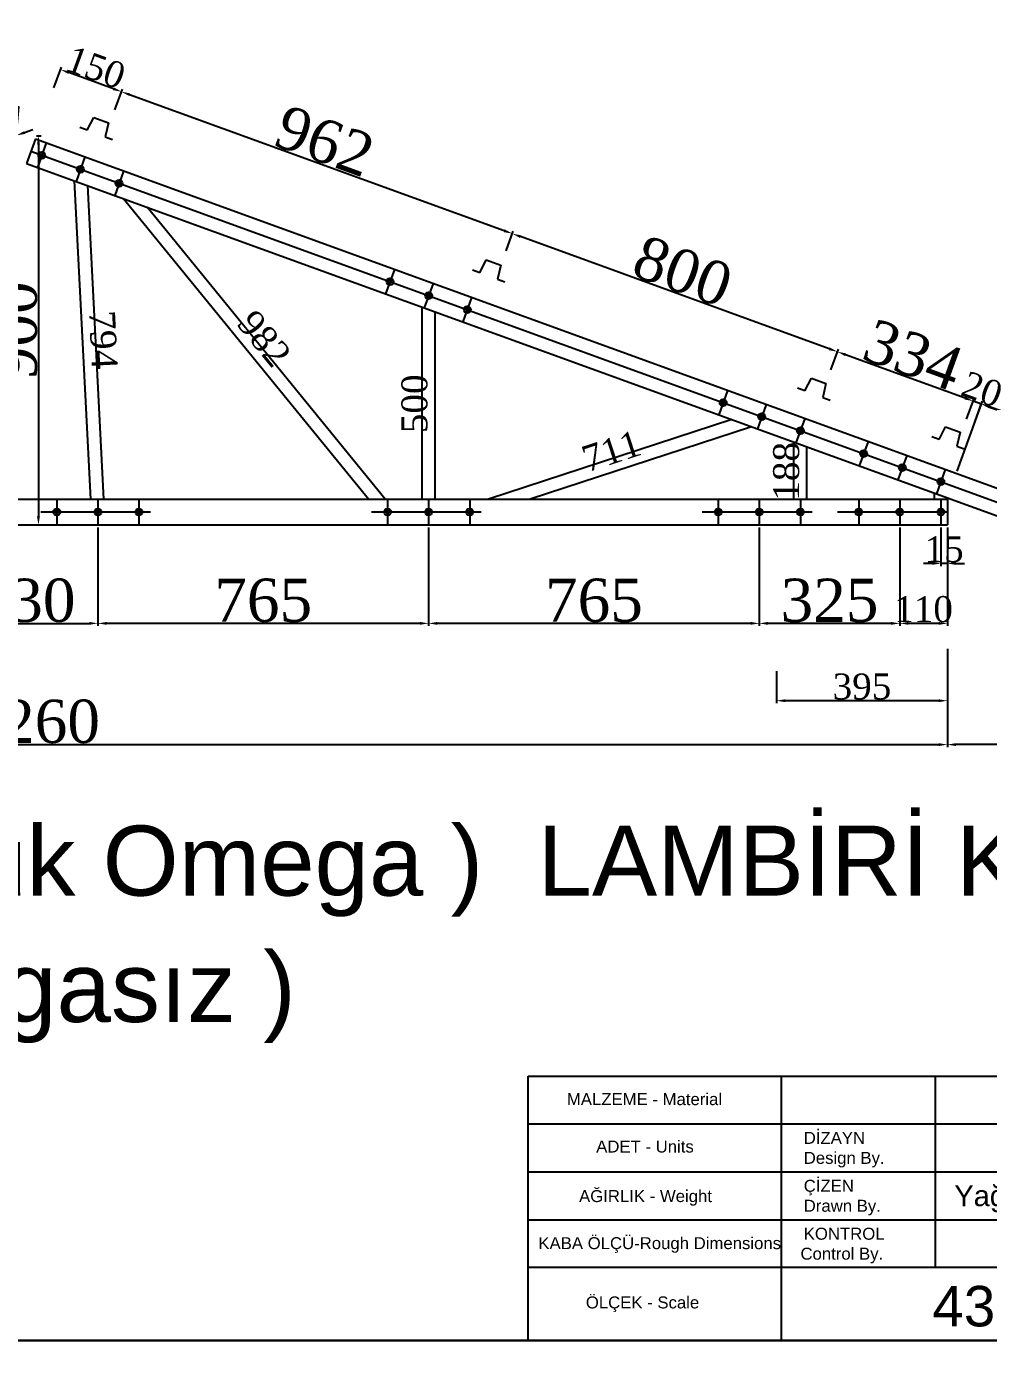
# Model space of a CAD drawing. Header units: millimetres. Extents: x 207124 to 218642, y -214832 to -203379.
# Drawn here: x 213684 to 215909, y -209141 to -206067 of the extents above; entities that cross this region are included whole.
import ezdxf
from ezdxf.enums import TextEntityAlignment as Align

# ---------------------------------------------------------------- set-up
doc = ezdxf.new("R2010")
doc.units = ezdxf.units.MM
doc.header["$MEASUREMENT"] = 0
for name, color, linetype in [('1', 250, 'Continuous'), ('Block1', 255, 'Continuous'), ('ÖLÇÜLENDİRME', 121, 'Continuous')]:
    doc.layers.add(name, color=color, linetype=linetype)
doc.styles.add('133', font='times.ttf')
doc.styles.get("Standard").update_dxf_attribs({"font": 'arial.ttf'})
doc.dimstyles.new('MAKAS', dxfattribs={"dimscale": 20, "dimtxt": 1.3, "dimasz": 1, "dimexe": 0.3, "dimexo": 0.3, "dimgap": 0.1, "dimtad": 1, "dimrnd": 1, "dimzin": 12, "dimdsep": 46, "dimlunit": 6, "dimtxsty": '133', "dimcen": 0.8, "dimdle": 0.0005, "dimclrd": 4, "dimclre": 6, "dimclrt": 2, "dimazin": 3, "dimtfac": 1, "dimtmove": 0, "dimatfit": 2, "dimldrblk": 'DOTSMALL', "dimfxl": 0, "dimtolj": 1, "dimtzin": 0, "dimarcsym": 0})
doc.dimstyles.new('makas 1', dxfattribs={"dimscale": 20, "dimtxt": 3, "dimasz": 1.2, "dimexe": 0.3, "dimexo": 0.3, "dimgap": 0.1, "dimtad": 1, "dimrnd": 1, "dimzin": 12, "dimdsep": 46, "dimlunit": 6, "dimtxsty": '133', "dimblk": 'NONE', "dimcen": 0.8, "dimdle": 0.0005, "dimse1": 1, "dimse2": 1, "dimsd1": 1, "dimsd2": 1, "dimclrd": 105, "dimclre": 42, "dimclrt": 2, "dimazin": 3, "dimtfac": 1, "dimtmove": 0, "dimatfit": 2, "dimldrblk": 'NONE', "dimfxl": 0, "dimtolj": 1, "dimtzin": 0, "dimarcsym": 0})

# ---------------------------------------------------------------- blocks, each defined once
blk = doc.blocks.new('*D7659')
at = {"layer": 'Defpoints', "color": 0}
for p in [(213701, -206320), (213701, -207220), (213711.3, -207220)]:
    blk.add_point(p, dxfattribs=at)
at = {"layer": 'ÖLÇÜLENDİRME', "color": 6, "lineweight": -2, "ltscale": 0.5}
for p, q in [((213707, -206320), (213717.3, -206320)), ((213707, -207220), (213717.3, -207220))]:
    blk.add_line(p, q, dxfattribs=at)
at = {"layer": 'ÖLÇÜLENDİRME', "color": 4, "lineweight": -2, "ltscale": 0.5}
blk.add_line((213711.3, -206340), (213711.3, -207200), dxfattribs=at)
at = {"layer": 'ÖLÇÜLENDİRME', "color": 4}
for points in [[(213714.7, -206340), (213708, -206340), (213711.3, -206320)], [(213708, -207200), (213714.7, -207200), (213711.3, -207220)]]:
    blk.add_solid(points, dxfattribs=at)
at = {"layer": 'ÖLÇÜLENDİRME', "color": 2, "insert": (213658.4, -206770), "char_height": 100, "attachment_point": 5, "rotation": 90, "style": '133'}
blk.add_mtext('\\A1;900', dxfattribs=at)
blk = doc.blocks.new('_DotSmall')
at = {"color": 0, "linetype": 'ByBlock', "const_width": 0.5}
blk.add_lwpolyline([(-0.0625, 0, 1), (0.0625, 0, 1)], format="xyb", close=True, dxfattribs=at)
blk = doc.blocks.new('*D7666')
at = {"layer": 'Defpoints', "color": 0}
for p in [(213660.4, -206319.3), (213663.4, -206327.4), (213638.2, -206336.6)]:
    blk.add_point(p, dxfattribs=at)
at = {"layer": 'ÖLÇÜLENDİRME', "color": 6, "lineweight": -2, "ltscale": 0.5}
for p, q in [((213636.1, -206330.9), (213633.2, -206322.8)), ((213661.4, -206321.8), (213658.4, -206313.6))]:
    blk.add_line(p, q, dxfattribs=at)
at = {"layer": 'ÖLÇÜLENDİRME', "color": 4, "lineweight": -2, "ltscale": 0.5}
for p, q in [((213635.2, -206328.4), (213660.4, -206319.3)), ((213679.2, -206312.4), (213698, -206305.6)), ((213616.4, -206335.2), (213597.6, -206342.1))]:
    blk.add_line(p, q, dxfattribs=at)
at = {"layer": 'ÖLÇÜLENDİRME', "color": 4}
for points in [[(213617.6, -206338.4), (213615.3, -206332.1), (213635.2, -206328.4)], [(213678.1, -206309.3), (213680.4, -206315.6), (213660.4, -206319.3)]]:
    blk.add_solid(points, dxfattribs=at)
at = {"layer": 'ÖLÇÜLENDİRME', "color": 2, "insert": (213636.7, -206293.3), "char_height": 60, "attachment_point": 5, "rotation": 19.959, "style": '133'}
blk.add_mtext('\\A1;27', dxfattribs=at)
blk = doc.blocks.new('*D7673')
at = {"layer": 'Defpoints', "color": 0}
for p in [(215798.8, -207220), (215813.8, -207220), (215798.8, -207309)]:
    blk.add_point(p, dxfattribs=at)
at = {"layer": 'ÖLÇÜLENDİRME', "color": 6, "lineweight": -2, "ltscale": 0.5}
for p, q in [((215798.8, -207226), (215798.8, -207315)), ((215813.8, -207226), (215813.8, -207315))]:
    blk.add_line(p, q, dxfattribs=at)
at = {"layer": 'ÖLÇÜLENDİRME', "color": 4, "lineweight": -2, "ltscale": 0.5}
for p, q in [((215778.8, -207309), (215758.8, -207309)), ((215813.8, -207309), (215798.8, -207309)), ((215833.8, -207309), (215853.8, -207309))]:
    blk.add_line(p, q, dxfattribs=at)
at = {"layer": 'ÖLÇÜLENDİRME', "color": 4}
for points in [[(215778.8, -207312.3), (215778.8, -207305.6), (215798.8, -207309)], [(215833.8, -207305.6), (215833.8, -207312.3), (215813.8, -207309)]]:
    blk.add_solid(points, dxfattribs=at)
at = {"layer": 'ÖLÇÜLENDİRME', "color": 2, "insert": (215806.3, -207276.5), "char_height": 60, "attachment_point": 5, "style": '133'}
blk.add_mtext('\\A1;15', dxfattribs=at)
blk = doc.blocks.new('*D7674')
at = {"layer": 'Defpoints', "color": 0}
for p in [(215703.8, -207220), (215813.8, -207220), (215703.8, -207447.6)]:
    blk.add_point(p, dxfattribs=at)
at = {"layer": 'ÖLÇÜLENDİRME', "color": 6, "lineweight": -2, "ltscale": 0.5}
for p, q in [((215703.8, -207226), (215703.8, -207453.6)), ((215813.8, -207226), (215813.8, -207453.6))]:
    blk.add_line(p, q, dxfattribs=at)
at = {"layer": 'ÖLÇÜLENDİRME', "color": 4, "lineweight": -2, "ltscale": 0.5}
blk.add_line((215793.8, -207447.6), (215723.8, -207447.6), dxfattribs=at)
at = {"layer": 'ÖLÇÜLENDİRME', "color": 4}
for points in [[(215723.8, -207444.3), (215723.8, -207450.9), (215703.8, -207447.6)], [(215793.8, -207450.9), (215793.8, -207444.3), (215813.8, -207447.6)]]:
    blk.add_solid(points, dxfattribs=at)
at = {"layer": 'ÖLÇÜLENDİRME', "color": 2, "insert": (215758.8, -207415.1), "char_height": 60, "attachment_point": 5, "style": '133'}
blk.add_mtext('\\A1;110', dxfattribs=at)
blk = doc.blocks.new('*D7675')
at = {"layer": 'Defpoints', "color": 0}
for p in [(215378.8, -207220), (215703.8, -207220), (215378.8, -207447.6)]:
    blk.add_point(p, dxfattribs=at)
at = {"layer": 'ÖLÇÜLENDİRME', "color": 6, "lineweight": -2, "ltscale": 0.5}
for p, q in [((215378.8, -207226), (215378.8, -207453.6)), ((215703.8, -207226), (215703.8, -207453.6))]:
    blk.add_line(p, q, dxfattribs=at)
at = {"layer": 'ÖLÇÜLENDİRME', "color": 4, "lineweight": -2, "ltscale": 0.5}
blk.add_line((215683.8, -207447.6), (215398.8, -207447.6), dxfattribs=at)
at = {"layer": 'ÖLÇÜLENDİRME', "color": 4}
for points in [[(215398.8, -207444.3), (215398.8, -207450.9), (215378.8, -207447.6)], [(215683.8, -207450.9), (215683.8, -207444.3), (215703.8, -207447.6)]]:
    blk.add_solid(points, dxfattribs=at)
at = {"layer": 'ÖLÇÜLENDİRME', "color": 2, "insert": (215541.3, -207394.8), "char_height": 100, "attachment_point": 5, "style": '133'}
blk.add_mtext('\\A1;325', dxfattribs=at)
blk = doc.blocks.new('*D7676')
at = {"layer": 'Defpoints', "color": 0}
for p in [(214613.8, -207220), (215378.8, -207220), (214613.8, -207447.6)]:
    blk.add_point(p, dxfattribs=at)
at = {"layer": 'ÖLÇÜLENDİRME', "color": 6, "lineweight": -2, "ltscale": 0.5}
for p, q in [((214613.8, -207226), (214613.8, -207453.6)), ((215378.8, -207226), (215378.8, -207453.6))]:
    blk.add_line(p, q, dxfattribs=at)
at = {"layer": 'ÖLÇÜLENDİRME', "color": 4, "lineweight": -2, "ltscale": 0.5}
blk.add_line((215358.8, -207447.6), (214633.8, -207447.6), dxfattribs=at)
at = {"layer": 'ÖLÇÜLENDİRME', "color": 4}
for points in [[(214633.8, -207444.3), (214633.8, -207450.9), (214613.8, -207447.6)], [(215358.8, -207450.9), (215358.8, -207444.3), (215378.8, -207447.6)]]:
    blk.add_solid(points, dxfattribs=at)
at = {"layer": 'ÖLÇÜLENDİRME', "color": 2, "insert": (214996.3, -207394.7), "char_height": 100, "attachment_point": 5, "style": '133'}
blk.add_mtext('\\A1;765', dxfattribs=at)
blk = doc.blocks.new('*D7677')
at = {"layer": 'Defpoints', "color": 0}
for p in [(213848.8, -207220), (214613.8, -207220), (213848.8, -207447.6)]:
    blk.add_point(p, dxfattribs=at)
at = {"layer": 'ÖLÇÜLENDİRME', "color": 6, "lineweight": -2, "ltscale": 0.5}
for p, q in [((213848.8, -207226), (213848.8, -207453.6)), ((214613.8, -207226), (214613.8, -207453.6))]:
    blk.add_line(p, q, dxfattribs=at)
at = {"layer": 'ÖLÇÜLENDİRME', "color": 4, "lineweight": -2, "ltscale": 0.5}
blk.add_line((214593.8, -207447.6), (213868.8, -207447.6), dxfattribs=at)
at = {"layer": 'ÖLÇÜLENDİRME', "color": 4}
for points in [[(213868.8, -207444.3), (213868.8, -207450.9), (213848.8, -207447.6)], [(214593.8, -207450.9), (214593.8, -207444.3), (214613.8, -207447.6)]]:
    blk.add_solid(points, dxfattribs=at)
at = {"layer": 'ÖLÇÜLENDİRME', "color": 2, "insert": (214231.3, -207394.7), "char_height": 100, "attachment_point": 5, "style": '133'}
blk.add_mtext('\\A1;765', dxfattribs=at)
blk = doc.blocks.new('*D7678')
at = {"layer": 'Defpoints', "color": 0}
for p in [(215418.8, -207552), (215813.8, -207552), (215418.8, -207626.4)]:
    blk.add_point(p, dxfattribs=at)
at = {"layer": 'ÖLÇÜLENDİRME', "color": 6, "lineweight": -2, "ltscale": 0.5}
for p, q in [((215418.8, -207558), (215418.8, -207632.4)), ((215813.8, -207558), (215813.8, -207632.4))]:
    blk.add_line(p, q, dxfattribs=at)
at = {"layer": 'ÖLÇÜLENDİRME', "color": 4, "lineweight": -2, "ltscale": 0.5}
blk.add_line((215793.8, -207626.4), (215438.8, -207626.4), dxfattribs=at)
at = {"layer": 'ÖLÇÜLENDİRME', "color": 4}
for points in [[(215438.8, -207623.1), (215438.8, -207629.8), (215418.8, -207626.4)], [(215793.8, -207629.8), (215793.8, -207623.1), (215813.8, -207626.4)]]:
    blk.add_solid(points, dxfattribs=at)
at = {"layer": 'ÖLÇÜLENDİRME', "color": 2, "insert": (215616.3, -207593.9), "char_height": 60, "attachment_point": 5, "style": '133'}
blk.add_mtext('\\A1;395', dxfattribs=at)
blk = doc.blocks.new('*D7679')
at = {"layer": 'Defpoints', "color": 0}
for p in [(215473.8, -207002), (215473.8, -207002), (215473.8, -207190)]:
    blk.add_point(p, dxfattribs=at)
at = {"layer": 'Block1', "color": 2, "insert": (215441.4, -207096), "char_height": 60, "attachment_point": 5, "rotation": 90, "style": '133'}
blk.add_mtext('\\A1;188', dxfattribs=at)
blk = doc.blocks.new('_None')
blk = doc.blocks.new('*D7680')
at = {"layer": 'Defpoints', "color": 0}
for p in [(215384.5, -206969.5), (215384.5, -206969.5), (214708.8, -207190)]:
    blk.add_point(p, dxfattribs=at)
at = {"layer": 'Block1', "color": 2, "insert": (215036.6, -207048.8), "char_height": 60, "attachment_point": 5, "rotation": 18.0694, "style": '133'}
blk.add_mtext('\\A1;711', dxfattribs=at)
blk = doc.blocks.new('*D7681')
at = {"layer": 'Defpoints', "color": 0}
for p in [(214613.8, -206689.6), (214613.8, -206689.6), (214613.8, -207190)]:
    blk.add_point(p, dxfattribs=at)
at = {"layer": 'Block1', "color": 2, "insert": (214581.4, -206939.8), "char_height": 60, "attachment_point": 5, "rotation": 90, "style": '133'}
blk.add_mtext('\\A1;500', dxfattribs=at)
blk = doc.blocks.new('*D7682')
at = {"layer": 'Defpoints', "color": 0}
for p in [(213897.9, -206429.6), (213897.9, -206429.6), (214518.8, -207190)]:
    blk.add_point(p, dxfattribs=at)
at = {"layer": 'Block1', "color": 2, "insert": (214233.6, -206789.2), "char_height": 60, "attachment_point": 5, "rotation": 309.238, "style": '133'}
blk.add_mtext('\\A1;982', dxfattribs=at)
blk = doc.blocks.new('*D7683')
at = {"layer": 'Defpoints', "color": 0}
for p in [(213808.6, -206397.2), (213808.6, -206397.2), (213848.8, -207190)]:
    blk.add_point(p, dxfattribs=at)
at = {"layer": 'Block1', "color": 2, "insert": (213861.2, -206791.9), "char_height": 60, "attachment_point": 5, "rotation": 272.9077, "style": '133'}
blk.add_mtext('\\A1;794', dxfattribs=at)
blk = doc.blocks.new('*D7684')
at = {"layer": 'Defpoints', "color": 0}
for p in [(213518.8, -207220), (213848.8, -207220), (213848.8, -207447.6)]:
    blk.add_point(p, dxfattribs=at)
at = {"layer": 'ÖLÇÜLENDİRME', "color": 6, "lineweight": -2, "ltscale": 0.5}
for p, q in [((213518.8, -207226), (213518.8, -207453.6)), ((213848.8, -207226), (213848.8, -207453.6))]:
    blk.add_line(p, q, dxfattribs=at)
at = {"layer": 'ÖLÇÜLENDİRME', "color": 4, "lineweight": -2, "ltscale": 0.5}
blk.add_line((213538.8, -207447.6), (213828.8, -207447.6), dxfattribs=at)
at = {"layer": 'ÖLÇÜLENDİRME', "color": 4}
for points in [[(213538.8, -207444.3), (213538.8, -207450.9), (213518.8, -207447.6)], [(213828.8, -207450.9), (213828.8, -207444.3), (213848.8, -207447.6)]]:
    blk.add_solid(points, dxfattribs=at)
at = {"layer": 'ÖLÇÜLENDİRME', "color": 2, "insert": (213683.8, -207394.8), "char_height": 100, "attachment_point": 5, "style": '133'}
blk.add_mtext('\\A1;330', dxfattribs=at)
blk = doc.blocks.new('*D7685')
at = {"layer": 'Defpoints', "color": 0}
for p in [(211553.8, -207500.3), (215813.8, -207500.3), (215813.8, -207728)]:
    blk.add_point(p, dxfattribs=at)
at = {"layer": 'ÖLÇÜLENDİRME', "color": 6, "lineweight": -2, "ltscale": 0.5}
for p, q in [((211553.8, -207506.3), (211553.8, -207734)), ((215813.8, -207506.3), (215813.8, -207734))]:
    blk.add_line(p, q, dxfattribs=at)
at = {"layer": 'ÖLÇÜLENDİRME', "color": 4, "lineweight": -2, "ltscale": 0.5}
blk.add_line((211573.8, -207728), (215793.8, -207728), dxfattribs=at)
at = {"layer": 'ÖLÇÜLENDİRME', "color": 4}
for points in [[(211573.8, -207724.6), (211573.8, -207731.3), (211553.8, -207728)], [(215793.8, -207731.3), (215793.8, -207724.6), (215813.8, -207728)]]:
    blk.add_solid(points, dxfattribs=at)
at = {"layer": 'ÖLÇÜLENDİRME', "color": 2, "insert": (213683.8, -207675.1), "char_height": 100, "attachment_point": 5, "style": '133'}
blk.add_mtext('\\A1;4.260', dxfattribs=at)
blk = doc.blocks.new('omega')
at = {"layer": 'Block1', "color": 1}
for p, q in [((32355.1, 6698), (32337.8, 6703.1)), ((32355.1, 6698), (32368.3, 6728.5)), ((32368.3, 6728.5), (32402.8, 6718.3)), ((32402.8, 6718.3), (32397.3, 6685.5)), ((32397.3, 6685.5), (32414.5, 6680.4))]:
    blk.add_line(p, q, dxfattribs=at)
blk = doc.blocks.new('*D7686')
at = {"layer": 'Defpoints', "color": 0}
for p in [(215873.7, -206933.6), (215856.4, -206981.3), (215875.2, -206988.1)]:
    blk.add_point(p, dxfattribs=at)
at = {"layer": 'ÖLÇÜLENDİRME', "color": 4, "lineweight": -2, "ltscale": 0.5}
for p, q in [((215854.9, -206926.7), (215836.1, -206919.9)), ((215892.5, -206940.4), (215873.7, -206933.6)), ((215911.3, -206947.2), (215930.1, -206954))]:
    blk.add_line(p, q, dxfattribs=at)
at = {"layer": 'ÖLÇÜLENDİRME', "color": 6, "lineweight": -2, "ltscale": 0.5}
for p, q in [((215858.5, -206975.7), (215875.8, -206927.9)), ((215877.2, -206982.5), (215894.6, -206934.7))]:
    blk.add_line(p, q, dxfattribs=at)
at = {"layer": 'ÖLÇÜLENDİRME', "color": 4}
for points in [[(215853.8, -206929.9), (215856.1, -206923.6), (215873.7, -206933.6)], [(215912.5, -206944.1), (215910.2, -206950.3), (215892.5, -206940.4)]]:
    blk.add_solid(points, dxfattribs=at)
at = {"layer": 'ÖLÇÜLENDİRME', "color": 2, "insert": (215894.2, -206906.5), "char_height": 60, "attachment_point": 5, "rotation": 340.041, "style": '133'}
blk.add_mtext('\\A1;20', dxfattribs=at)
blk = doc.blocks.new('*D7687')
at = {"layer": 'Defpoints', "color": 0}
for p in [(215559.6, -206819.5), (215542.3, -206867.2), (215856.4, -206981.3)]:
    blk.add_point(p, dxfattribs=at)
at = {"layer": 'ÖLÇÜLENDİRME', "color": 6, "lineweight": -2, "ltscale": 0.5}
for p, q in [((215544.3, -206861.6), (215561.7, -206813.8)), ((215858.5, -206975.7), (215875.8, -206927.9))]:
    blk.add_line(p, q, dxfattribs=at)
at = {"layer": 'ÖLÇÜLENDİRME', "color": 4, "lineweight": -2, "ltscale": 0.5}
blk.add_line((215854.9, -206926.7), (215578.4, -206826.3), dxfattribs=at)
at = {"layer": 'ÖLÇÜLENDİRME', "color": 4}
for points in [[(215579.6, -206823.2), (215577.3, -206829.4), (215559.6, -206819.5)], [(215853.8, -206929.9), (215856.1, -206923.6), (215873.7, -206933.6)]]:
    blk.add_solid(points, dxfattribs=at)
at = {"layer": 'ÖLÇÜLENDİRME', "color": 2, "insert": (215734.7, -206826.9), "char_height": 100, "attachment_point": 5, "rotation": 340.041, "style": '133'}
blk.add_mtext('\\A1;334', dxfattribs=at)
blk = doc.blocks.new('*D7688')
at = {"layer": 'Defpoints', "color": 0}
for p in [(214807.7, -206546.4), (214791.4, -206591.3), (215542.3, -206867.2)]:
    blk.add_point(p, dxfattribs=at)
at = {"layer": 'ÖLÇÜLENDİRME', "color": 6, "lineweight": -2, "ltscale": 0.5}
for p, q in [((214793.4, -206585.7), (214809.7, -206540.8)), ((215544.3, -206861.6), (215561.7, -206813.8))]:
    blk.add_line(p, q, dxfattribs=at)
at = {"layer": 'ÖLÇÜLENDİRME', "color": 4, "lineweight": -2, "ltscale": 0.5}
blk.add_line((215540.8, -206812.7), (214826.5, -206553.2), dxfattribs=at)
at = {"layer": 'ÖLÇÜLENDİRME', "color": 4}
for points in [[(214827.6, -206550.1), (214825.3, -206556.4), (214807.7, -206546.4)], [(215539.7, -206815.8), (215542, -206809.5), (215559.6, -206819.5)]]:
    blk.add_solid(points, dxfattribs=at)
at = {"layer": 'ÖLÇÜLENDİRME', "color": 2, "insert": (215201.7, -206633.4), "char_height": 100, "attachment_point": 5, "rotation": 340.041, "style": '133'}
blk.add_mtext('\\A1;800', dxfattribs=at)
blk = doc.blocks.new('*D7689')
at = {"layer": 'Defpoints', "color": 0}
for p in [(213903.5, -206218.1), (213886.2, -206265.8), (214791.4, -206591.3)]:
    blk.add_point(p, dxfattribs=at)
at = {"layer": 'ÖLÇÜLENDİRME', "color": 6, "lineweight": -2, "ltscale": 0.5}
for p, q in [((213888.2, -206260.2), (213905.6, -206212.4)), ((214793.4, -206585.7), (214809.7, -206540.8))]:
    blk.add_line(p, q, dxfattribs=at)
at = {"layer": 'ÖLÇÜLENDİRME', "color": 4, "lineweight": -2, "ltscale": 0.5}
blk.add_line((214788.9, -206539.6), (213922.3, -206224.9), dxfattribs=at)
at = {"layer": 'ÖLÇÜLENDİRME', "color": 4}
for points in [[(213923.5, -206221.8), (213921.2, -206228), (213903.5, -206218.1)], [(214787.7, -206542.7), (214790, -206536.4), (214807.7, -206546.4)]]:
    blk.add_solid(points, dxfattribs=at)
at = {"layer": 'ÖLÇÜLENDİRME', "color": 2, "insert": (214373.7, -206332.5), "char_height": 100, "attachment_point": 5, "rotation": 340.041, "style": '133'}
blk.add_mtext('\\A1;962', dxfattribs=at)
blk = doc.blocks.new('*D7690')
at = {"layer": 'Defpoints', "color": 0}
for p in [(213762.5, -206166.9), (213745.2, -206214.6), (213886.2, -206265.8)]:
    blk.add_point(p, dxfattribs=at)
at = {"layer": 'ÖLÇÜLENDİRME', "color": 6, "lineweight": -2, "ltscale": 0.5}
for p, q in [((213747.2, -206209), (213764.6, -206161.2)), ((213888.2, -206260.2), (213905.6, -206212.4))]:
    blk.add_line(p, q, dxfattribs=at)
at = {"layer": 'ÖLÇÜLENDİRME', "color": 4, "lineweight": -2, "ltscale": 0.5}
blk.add_line((213884.7, -206211.2), (213781.3, -206173.7), dxfattribs=at)
at = {"layer": 'ÖLÇÜLENDİRME', "color": 4}
for points in [[(213782.5, -206170.6), (213780.2, -206176.8), (213762.5, -206166.9)], [(213883.6, -206214.4), (213885.9, -206208.1), (213903.5, -206218.1)]]:
    blk.add_solid(points, dxfattribs=at)
at = {"layer": 'ÖLÇÜLENDİRME', "color": 2, "insert": (213844.1, -206162), "char_height": 60, "attachment_point": 5, "rotation": 340.041, "style": '133'}
blk.add_mtext('\\A1;150', dxfattribs=at)
blk = doc.blocks.new('*D7694')
at = {"layer": 'Defpoints', "color": 0}
for p in [(215813.8, -207593.1), (217013.8, -207593.1), (215813.8, -207728)]:
    blk.add_point(p, dxfattribs=at)
at = {"layer": 'ÖLÇÜLENDİRME', "color": 6, "lineweight": -2, "ltscale": 0.5}
for p, q in [((215813.8, -207599.1), (215813.8, -207734)), ((217013.8, -207599.1), (217013.8, -207734))]:
    blk.add_line(p, q, dxfattribs=at)
at = {"layer": 'ÖLÇÜLENDİRME', "color": 4, "lineweight": -2, "ltscale": 0.5}
blk.add_line((216993.8, -207728), (215833.8, -207728), dxfattribs=at)
at = {"layer": 'ÖLÇÜLENDİRME', "color": 4}
for points in [[(215833.8, -207724.6), (215833.8, -207731.3), (215813.8, -207728)], [(216993.8, -207731.3), (216993.8, -207724.6), (217013.8, -207728)]]:
    blk.add_solid(points, dxfattribs=at)
at = {"layer": 'ÖLÇÜLENDİRME', "color": 2, "insert": (216413.8, -207675.1), "char_height": 100, "attachment_point": 5, "style": '133'}
blk.add_mtext('\\A1;1.200', dxfattribs=at)
blk = doc.blocks.new('*D7695')
at = {"layer": 'Defpoints', "color": 0}
for p in [(215834.3, -207100.9), (217092.9, -207375.4), (217034.3, -207536.7)]:
    blk.add_point(p, dxfattribs=at)
at = {"layer": 'ÖLÇÜLENDİRME', "color": 6, "lineweight": -2, "ltscale": 0.5}
for p, q in [((215836.3, -207095.3), (215894.9, -206933.9)), ((217036.3, -207531.1), (217094.9, -207369.7))]:
    blk.add_line(p, q, dxfattribs=at)
at = {"layer": 'ÖLÇÜLENDİRME', "color": 4, "lineweight": -2, "ltscale": 0.5}
blk.add_line((215911.7, -206946.4), (217074.1, -207368.5), dxfattribs=at)
at = {"layer": 'ÖLÇÜLENDİRME', "color": 4}
for points in [[(215912.8, -206943.3), (215910.5, -206949.5), (215892.9, -206939.6)], [(217072.9, -207371.7), (217075.2, -207365.4), (217092.9, -207375.4)]]:
    blk.add_solid(points, dxfattribs=at)
at = {"layer": 'ÖLÇÜLENDİRME', "color": 2, "insert": (216510.9, -207107.7), "char_height": 100, "attachment_point": 5, "rotation": 340.041, "style": '133'}
blk.add_mtext('\\A1;1.277', dxfattribs=at)

msp = doc.modelspace()

# ---------------------------------------------------------------- linework, layer by layer
at = {"linetype": 'Continuous', "lineweight": 25}
msp.add_line((218639.793, -208937.579), (214843.933, -208937.579), dxfattribs=at)
at = {"color": 2}
for points in [[(209922.706, -203379.081), (218639.793, -203379.081), (218639.793, -209105.744), (209922.706, -209105.744)], [(214843.933, -208494.387), (218639.793, -208494.387), (218639.793, -209105.744), (214843.933, -209105.744)], [(209922.706, -209105.744), (218639.793, -209105.744), (218639.793, -214832.407), (209922.706, -214832.407)]]:
    msp.add_lwpolyline(points, close=True, dxfattribs=at)
at = {"layer": '1', "color": 7, "linetype": 'Continuous', "lineweight": 25, "ltscale": 1}
msp.add_line((215430.239, -209105.744), (215430.239, -208494.387), dxfattribs=at)
at = {"layer": '1', "color": 254, "linetype": 'Continuous', "lineweight": 25, "ltscale": 1, "flags": 128}
msp.add_lwpolyline([(215785.716, -208494.387), (215785.716, -208937.579), (215785.716, -208937.579)], dxfattribs=at)
at = {"layer": '1', "color": 255, "linetype": 'Continuous', "lineweight": 25, "ltscale": 1, "flags": 128}
for points in [[(214843.933, -208605.185), (215785.716, -208605.185), (216556.568, -208605.185), (216870.614, -208605.185), (217572.849, -208605.185)], [(214843.933, -208715.983), (215785.716, -208715.983), (216556.568, -208715.983), (216870.614, -208715.983), (217572.849, -208715.983)], [(214843.933, -208826.781), (215785.716, -208826.781), (216556.568, -208826.781), (216870.614, -208826.781), (217572.849, -208826.781)]]:
    msp.add_lwpolyline(points, dxfattribs=at)
at = {"layer": 'Block1', "color": 1}
for p, q in [((213704.284, -206327.402), (213683.842, -206383.812)), ((213704.284, -206327.402), (217034.284, -207536.724)), ((213683.842, -206383.812), (217013.842, -207593.134)), ((213832.3, -207159.978), (213794.926, -206424.153)), ((213862.339, -207159.978), (213825.529, -206435.267)), ((214474.975, -207159.978), (213907.394, -206464.997)), ((214513.709, -207159.978), (213962.459, -206484.995)), ((214598.843, -207159.978), (214598.843, -206716.104)), ((214628.843, -207159.978), (214628.843, -206726.998)), ((215315.366, -206976.316), (214752.433, -207159.978)), ((215361.139, -206992.939), (214849.155, -207159.978)), ((215458.842, -207159.978), (215458.842, -207028.421)), ((215488.842, -207159.978), (215488.842, -207039.316)), ((211553.842, -207159.978), (215813.842, -207159.978)), ((215783.842, -207159.978), (215783.842, -207146.877)), ((215813.842, -207159.978), (215813.842, -207157.343)), ((215813.842, -207159.978), (215813.842, -207219.978)), ((211553.842, -207219.978), (215813.842, -207219.978))]:
    msp.add_line(p, q, dxfattribs=at)
at = {"layer": 'Block1', "color": 2}
for p, q in [((213753.843, -207159.978), (213753.843, -207219.978)), ((213848.843, -207159.978), (213848.843, -207219.978)), ((213943.843, -207159.978), (213943.843, -207219.978)), ((214518.843, -207159.978), (214518.843, -207219.978)), ((214613.843, -207159.978), (214613.843, -207219.978)), ((214708.843, -207159.978), (214708.843, -207219.978)), ((215283.842, -207159.978), (215283.842, -207219.978)), ((215378.842, -207159.978), (215378.842, -207219.978)), ((215473.842, -207159.978), (215473.842, -207219.978)), ((215608.842, -207159.978), (215608.842, -207219.978)), ((215703.842, -207159.978), (215703.842, -207219.978)), ((215798.842, -207159.978), (215798.842, -207219.978))]:
    msp.add_line(p, q, dxfattribs=at)
at = {"layer": 'Block1', "color": 1}
for centre, radius in [((213719.058, -206365.382), 8), ((213719.058, -206365.382), 4), ((213808.374, -206397.749), 8), ((213808.374, -206397.748), 4), ((213897.691, -206430.115), 8), ((213897.691, -206430.115), 4), ((214524.526, -206657.268), 8), ((214524.526, -206657.267), 4), ((214613.842, -206689.634), 8), ((214613.843, -206689.634), 4), ((214703.159, -206722.001), 8), ((214703.159, -206722), 4), ((215295.209, -206937.219), 8), ((215295.209, -206937.218), 4), ((215384.526, -206969.585), 8), ((215384.526, -206969.585), 4), ((215473.842, -207001.952), 8), ((215473.842, -207001.951), 4), ((215620.209, -207055.246), 8), ((215620.209, -207055.245), 4), ((215709.526, -207087.612), 8), ((215709.526, -207087.612), 4), ((215798.842, -207119.979), 8), ((215798.842, -207119.978), 4), ((213753.843, -207189.978), 8), ((213753.843, -207189.978), 4), ((213848.843, -207189.978), 8), ((213848.843, -207189.978), 4), ((213943.843, -207189.978), 8), ((213943.843, -207189.978), 4), ((214518.843, -207189.978), 8), ((214518.843, -207189.978), 4), ((214613.843, -207189.978), 8), ((214613.843, -207189.978), 4), ((214708.843, -207189.978), 8), ((214708.843, -207189.978), 4), ((215283.842, -207189.978), 8), ((215283.842, -207189.978), 4), ((215378.842, -207189.978), 8), ((215378.842, -207189.978), 4), ((215473.842, -207189.978), 8), ((215473.842, -207189.978), 4), ((215608.842, -207189.978), 8), ((215608.842, -207189.978), 4), ((215703.842, -207189.978), 8), ((215703.842, -207189.978), 4), ((215798.842, -207189.978), 8), ((215798.842, -207189.978), 4)]:
    msp.add_circle(centre, radius, dxfattribs=at)
at = {"layer": 'ÖLÇÜLENDİRME', "color": 2, "ltscale": 0.5}
for p, q in [((213694.063, -206355.607), (217024.063, -207564.929)), ((213729.509, -206336.543), (213709.067, -206392.953)), ((213818.797, -206368.988), (213798.355, -206425.399)), ((213908.091, -206401.416), (213887.649, -206457.827)), ((214534.747, -206629.062), (214514.305, -206685.473)), ((214624.064, -206661.429), (214603.622, -206717.839)), ((214713.38, -206693.795), (214692.938, -206750.206)), ((215305.43, -206909.013), (215284.988, -206965.423)), ((215394.747, -206941.38), (215374.305, -206997.79)), ((215484.063, -206973.746), (215463.621, -207030.156)), ((215630.43, -207027.04), (215609.988, -207083.45)), ((215719.747, -207059.407), (215699.305, -207115.817)), ((215809.063, -207091.773), (215788.621, -207148.183)), ((213716.972, -207189.978), (213970.757, -207189.978)), ((214481.972, -207189.978), (214735.756, -207189.978)), ((215246.971, -207189.978), (215500.756, -207189.978)), ((215560.057, -207189.978), (215813.842, -207189.978))]:
    msp.add_line(p, q, dxfattribs=at)

# ---------------------------------------------------------------- block references
at = {"layer": 'Block1', "color": 1, "rotation": 356.5498042733666}
for p in [(181124.814, -211045.875), (182032.686, -211375.578), (182784.635, -211648.655), (183095.025, -211761.376)]:
    msp.add_blockref('omega', p, dxfattribs=at)

# ---------------------------------------------------------------- texts
at = {"layer": '1', "color": 0, "lineweight": 25}
for s, height, p in [('MALZEME - Material', 27.69952, (214933.742, -208561.746)), ('DİZAYN', 27.6995, (215481.626, -208651.351)), ('ADET - Units', 27.69952, (215001.518, -208671.335)), ('Design By.', 27.6995, (215481.626, -208697.517)), ('ÇİZEN', 27.6995, (215481.626, -208762.149)), ('AĞIRLIK - Weight', 27.69952, (214961.921, -208785.918)), ('Yağmur Gültekin', 48.01251, (215830.021, -208795.402)), ('Drawn By.', 27.6995, (215481.626, -208808.315)), ('KONTROL', 27.6995, (215481.626, -208872.947)), ('KABA ÖLÇÜ-Rough Dimensions', 27.69952, (214867.854, -208894.824)), ('Control By.', 27.69952, (215474.098, -208919.113)), ('ÖLÇEK - Scale', 27.69952, (214977.566, -209031.886))]:
    msp.add_text(s, height=height, dxfattribs=at).set_placement(p)
msp.add_text('43m² PREFABRİK BİNA', height=93.65627, dxfattribs=at).set_placement((216487.946, -209073.444), align=Align.CENTER)
at = {"layer": 'ÖLÇÜLENDİRME', "color": 2, "char_height": 162, "width": 10329.32356, "attachment_point": 1}
for s, insert in [("Özel Baş Makas 1 ad.  ( 100'lük Omega )  LAMBİRİ KAPLANACAK", (210609.386, -207915.28)), ('Özel Orta Makas 3 ad.  ( Omegasız )  ', (210609.386, -208207.499))]:
    msp.add_mtext(s, dxfattribs=dict(at, insert=insert))

# ---------------------------------------------------------------- dimensions: what is measured, and where the dimension line sits
at = {"layer": 'Block1', "color": 1}
for p1, p2, picture, middle in [((213848.843, -207189.978), (213808.576, -206397.193), '*D7683', (213861.208, -206791.935)), ((214518.843, -207189.978), (213897.87, -206429.621), '*D7682', (214233.56, -206789.216)), ((214613.843, -207189.978), (214613.843, -206689.634), '*D7681', (214581.392, -206939.806)), ((214708.843, -207189.978), (215384.548, -206969.523), '*D7680', (215036.602, -207048.815)), ((215473.842, -207189.978), (215473.842, -207001.951), '*D7679', (215441.392, -207095.965))]:
    dim = msp.add_aligned_dim(p1=p1, p2=p2, distance=0, dimstyle='makas 1', dxfattribs=at)
    dim.commit()
    dim.dimension.update_dxf_attribs({"geometry": picture, "text_midpoint": middle})
at = {"layer": 'ÖLÇÜLENDİRME', "color": 1, "ltscale": 0.5}
for base, p1, p2, angle, override, picture, middle in [((213762.543, -206166.859), (213886.192, -206265.813), (213745.201, -206214.611), 160.041013, {"dimtxt": 3}, '*D7690', (213844.115, -206161.959)), ((213903.533, -206218.061), (214791.354, -206591.336), (213886.192, -206265.813), 160.041013, {"dimtxt": 5, "dimdle": 1}, '*D7689', (214373.66, -206332.511)), ((213711.32, -207219.978), (213701.018, -206319.978), (213701.018, -207219.978), 90, {"dimtxt": 5, "dimdle": 1}, '*D7659', (213658.419, -206769.978)), ((214807.671, -206546.407), (215542.279, -206867.237), (214791.354, -206591.336), 160.041013, {"dimtxt": 5, "dimdle": 1}, '*D7688', (215201.652, -206633.364)), ((215559.62, -206819.485), (215856.403, -206981.314), (215542.279, -206867.237), 160.041013, {"dimtxt": 5, "dimdle": 1}, '*D7687', (215734.689, -206826.941)), ((213848.843, -207447.599), (214613.843, -207219.978), (213848.843, -207219.978), 180, {"dimtxt": 5, "dimdle": 1}, '*D7677', (214231.343, -207394.698)), ((214613.843, -207447.599), (215378.842, -207219.978), (214613.843, -207219.978), 180, {"dimtxt": 5, "dimdle": 1}, '*D7676', (214996.342, -207394.698)), ((215378.842, -207447.599), (215703.842, -207219.978), (215378.842, -207219.978), 180, {"dimtxt": 5, "dimdle": 1}, '*D7675', (215541.342, -207394.848)), ((215418.842, -207626.436), (215813.842, -207552.004), (215418.842, -207552.004), 180, {"dimtxt": 3}, '*D7678', (215616.342, -207593.896))]:
    dim = msp.add_linear_dim(base=base, p1=p1, p2=p2, angle=angle, dimstyle='MAKAS', override=override, dxfattribs=at)
    dim.commit()
    dim.dimension.update_dxf_attribs({"geometry": picture, "text_midpoint": middle})
for base, p1, p2, angle, picture, middle, dimtype in [((213660.444, -206319.262), (213638.179, -206336.561), (213663.4, -206327.402), 19.958987, '*D7666', (213647.834, -206323.842), 161), ((215873.744, -206933.562), (215875.201, -206988.141), (215856.403, -206981.314), 160.041013, '*D7686', (215883.143, -206936.976), 161), ((215703.842, -207447.599), (215813.842, -207219.978), (215703.842, -207219.978), 180, '*D7674', (215758.842, -207447.599), 160), ((215798.842, -207308.955), (215813.842, -207219.978), (215798.842, -207219.978), 180, '*D7673', (215806.342, -207308.955), 160)]:
    dim = msp.add_linear_dim(base=base, p1=p1, p2=p2, angle=angle, dimstyle='MAKAS', override={"dimtxt": 3}, dxfattribs=at)
    dim.commit()
    dim.dimension.update_dxf_attribs({"geometry": picture, "text_midpoint": middle, "dimtype": dimtype})
for p1, p2, distance, picture, middle in [((215834.284, -207100.932), (217034.284, -207536.724), 171.666, '*D7695', (216510.94, -207107.749)), ((217013.842, -207593.134), (215813.842, -207593.134), 134.822, '*D7694', (216413.842, -207675.055))]:
    dim = msp.add_aligned_dim(p1=p1, p2=p2, distance=distance, dimstyle='MAKAS', override={"dimtxt": 5, "dimdle": 1}, dxfattribs=at)
    dim.commit()
    dim.dimension.update_dxf_attribs({"geometry": picture, "text_midpoint": middle})
for base, p1, p2, picture, middle in [((213848.843, -207447.599), (213518.841, -207219.978), (213848.843, -207219.978), '*D7684', (213683.842, -207394.848)), ((215813.842, -207727.956), (211553.842, -207500.335), (215813.842, -207500.335), '*D7685', (213683.842, -207675.055))]:
    dim = msp.add_linear_dim(base=base, p1=p1, p2=p2, dimstyle='MAKAS', override={"dimtxt": 5, "dimdle": 1}, dxfattribs=at)
    dim.commit()
    dim.dimension.update_dxf_attribs({"geometry": picture, "text_midpoint": middle})

doc.saveas('drawing.dxf')
